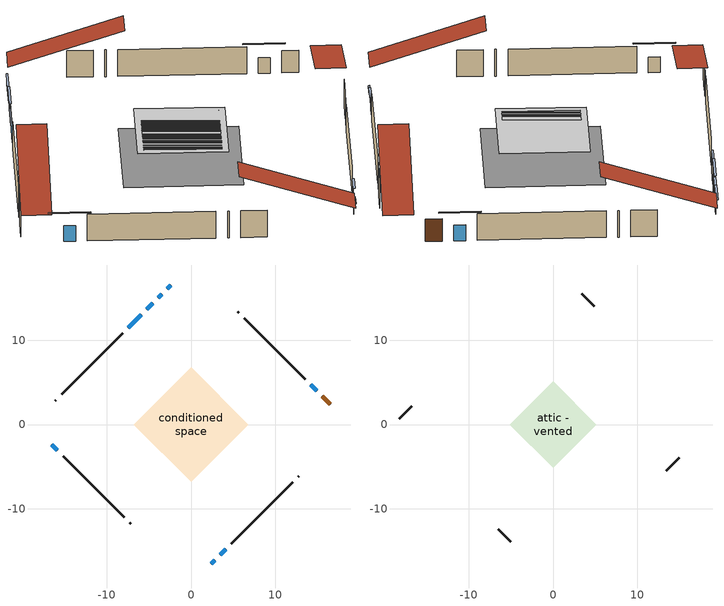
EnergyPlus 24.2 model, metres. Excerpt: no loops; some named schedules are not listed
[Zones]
conditioned space
 floor outside (Floor3 construction): -6.78,0 0,6.78 6.78,0 0,-6.78 z0.61
 wall outside (AdiabaticWallConstruction 1): 16.51,2.39 15.55,3.35 z0.61:2.64
 wall outside (AdiabaticWallConstruction): -2.39,16.51 -2.83,16.07 z0.61:1.53; 14.9,4 14.21,4.69 / -4.53,14.37 -5.22,13.68 / -5.87,13.03 -7.42,11.48 / 3.45,-15.45 4.13,-14.77 / -16.51,-2.39 -15.82,-3.08 z0.61:2.03; -3.48,15.42 -3.88,15.02 / 2.39,-16.51 2.79,-16.11 z0.61:1.43
 wall outside (Wall1 construction): 4.79,-14.11 12.05,-6.85 / -15.16,-3.73 -7.9,-11 / -8.08,10.82 -15.34,3.56 / 13.56,5.34 6.29,12.61 z0.61:3.05
 wall outside (Wall2 construction): 12.71,-6.19 12.79,-6.11 / -7.24,-11.66 -7.16,-11.74 / -16,2.9 -16.08,2.82 / 5.63,13.27 5.55,13.34 z0.61:3.05
 window (WindowConstruction 7): -2.39,16.5 -2.83,16.07 z0.61:1.52
 window (WindowConstruction): 14.9,4 14.21,4.69 z0.61:2.03
 window (WindowConstruction 1): -3.48,15.42 -3.88,15.02 z0.61:1.42
 window (WindowConstruction 2): -4.53,14.37 -5.22,13.68 z0.61:2.03
 window (WindowConstruction 3): -5.87,13.03 -7.42,11.48 z0.61:2.03
 window (WindowConstruction 4): 2.39,-16.5 2.79,-16.11 z0.61:1.42
 window (WindowConstruction 5): 3.45,-15.45 4.13,-14.77 z0.61:2.03
 window (WindowConstruction 6): -16.5,-2.39 -15.82,-3.08 z0.61:2.03
 door (Door): 16.5,2.39 15.55,3.35 z0.61:2.64
attic - vented
 floor to conditioned space (Floor1 construction Reversed): -5.15,0 0,5.15 5.15,0 0,-5.15 z3.05
 floor to conditioned space (Floor2 construction Reversed): -4.43,0 0,4.43 4.43,0 0,-4.43 z3.05
 wall outside (Wall3 construction): 13.44,-5.45 14.95,-3.95 / -6.51,-12.39 -5,-13.9 / -16.73,2.16 -18.24,0.66 / 4.9,14 3.39,15.51 z0.61:3.05
 roof outside (Roof1 construction): 1.74,-17.16,3.05 -4.86,-10.57,6.16 -6.59,-12.31,6.16 0,-18.9,3.05; -17.16,-1.74,3.05 -10.57,4.86,6.16 -12.31,6.59,6.16 -18.9,0,3.05; -1.74,17.16,3.05 4.86,10.57,6.16 6.59,12.31,6.16 0,18.9,3.05; 17.16,1.74,3.05 10.57,-4.86,6.16 12.31,-6.59,6.16 18.9,0,3.05
shading: -3.47,15.43 -1.75,17.15 -1.86,17.25 -3.58,15.53 z2.44; 13.35,5.55 15.76,3.14 15.86,3.25 13.46,5.65 z3.25; -4.52,14.38 -2.84,16.06 -2.94,16.17 -4.63,14.48 z2.33; -5.86,13.04 -3.89,15.01 -4,15.12 -5.97,13.14 z2.94; -7.63,11.27 -5.66,13.24 -5.77,13.34 -7.74,11.37 z2.33; 3,-15.9 2.18,-16.72 2.29,-16.82 3.11,-16 z1.72; 4.34,-14.56 3.23,-15.66 3.34,-15.77 4.45,-14.66 z2.33; -14.96,-3.94 -17.37,-1.53 -17.47,-1.64 -15.07,-4.05 z3.25
[Building]
Building 1: Terrain=Suburbs
[Site:Location]
Halifax Intl AP_NS: Latitude {deg}=44.88; Longitude {deg}=-63.51; Time Zone {hr}=-4; Elevation {m}=145; Keep Site Location Information=Yes
[Site:GroundTemperature:Shallow]
3.15511, 1.33576, 1.19006, 2.05344, 5.51939, 8.9692, 11.96, 13.8546, 14.0156, 12.4746, 9.56009, 6.2161
[Site:WaterMainsTemperature]
Calculation Method=Schedule; Temperature Schedule=mains temperature schedule
[Material] Roughness=Rough; Thermal Absorptance=0.9
Name | Thickness {m} | Conductivity {W/m-K} | Density {kg/m3} | Specific Heat {J/kg-K} | Solar Absorptance | Visible Absorptance
asphalt or fiberglass shingles | 0.00635 | 0.162714 | 1121.4 | 1465.45 | 0.4 | 0.4
ceiling loosefill ins | 0.169333 | 0.0480833 | 16.02 | 1046.75 | 0.7 | 0.7
ceiling stud and cavity | 0.1397 | 0.120941 | 65.682 | 1177.47 | 0.7 | 0.7
ceiling stud and cavity 1 | 0.1397 | 0.124744 | 65.682 | 1177.47 | 0.7 | 0.7
door material | 0.04445 | 0.053851 | 512.64 | 1214.23 | 0.7 | 0.7
floor covering | 0.0127 | 0.0433444 | 54.468 | 1339.84 | 0.6 | 0.6
floor rigid ins | 0.051816 | 0.029427 | 32.04 | 1214.23 | 0.7 | 0.7
floor stud and cavity | 0.1397 | 0.181054 | 92.3553 | 1139.71 | 0.7 | 0.7
furniture material conditioned space 1 | 0.1524 | 0.115458 | 640.8 | 1214.23 | 0.6 | 0.6
gypsum board | 0.0127 | 0.160291 | 801 | 837.4 | 0.6 | 0.6
osb sheathing 0.5 in. | 0.0127 | 0.115458 | 512.64 | 1214.23 | 0.7 | 0.7
osb sheathing 0.75 in. | 0.01905 | 0.115458 | 512.64 | 1214.23 | 0.7 | 0.7
wall rigid ins | 0.512978 | 0.029427 | 32.04 | 1214.23 | 0.7 | 0.7
wall stud and cavity | 0.1397 | 0.092254 | 139.0536 | 1170.24 | 0.7 | 0.7
wall stud and cavity 1 | 0.1397 | 0.344961 | 139.0536 | 1170.24 | 0.7 | 0.7
wall stud and cavity 2 | 0.0889 | 6.9971 | 50.32683 | 1063.81 | 0.6 | 0.6
wall stud and cavity 3 | 0.0889 | 0.380278 | 52.3479 | 1209.89 | 0.7 | 0.7
wall stud and cavity 4 | 0.0889 | 0.391764 | 83.0341 | 1211.67 | 0.7 | 0.7
wood siding | 0.0254 | 0.102417 | 544.68 | 1172.36 | 0.4 | 0.4
wood siding 1 | 0.00254 | 0.102417 | 544.68 | 1172.36 | 0.4 | 0.4
wood siding 2; wood siding 3 | 0.0254 | 0.102417 | 544.68 | 1172.36 | 0.7 | 0.7
[WindowMaterial:SimpleGlazingSystem]
Name | U-Factor {W/m2-K} | Solar Heat Gain Coefficient
WindowMaterial | 2.98152 | 0.56
WindowMaterial 1 | 3.05136 | 0.44
WindowMaterial 2 | 2.89181 | 0.69
WindowMaterial 3 | 3.0383 | 0.46
[Construction]
AdiabaticWallConstruction: wood siding 2, wall rigid ins, wall stud and cavity 3, gypsum board
AdiabaticWallConstruction 1: wood siding 3, wall rigid ins, wall stud and cavity 3, gypsum board
Door: door material
Floor1 construction Reversed: gypsum board, ceiling stud and cavity, ceiling loosefill ins
Floor2 construction Reversed: gypsum board, ceiling stud and cavity 1, ceiling loosefill ins
Floor3 construction: floor stud and cavity, floor rigid ins, osb sheathing 0.75 in., floor covering
furniture construction conditioned space 1: furniture material conditioned space 1
PartitionWallConstruction: gypsum board, wall stud and cavity 4, gypsum board
Roof1 construction: asphalt or fiberglass shingles
Wall1 construction: wood siding, osb sheathing 0.5 in., wall stud and cavity, gypsum board
Wall2 construction: wood siding, osb sheathing 0.5 in., wall stud and cavity 1, gypsum board
Wall3 construction: wood siding 1, wall stud and cavity 2
WindowConstruction; WindowConstruction 2; WindowConstruction 5; WindowConstruction 6: WindowMaterial
WindowConstruction 1; WindowConstruction 4: WindowMaterial 1
WindowConstruction 3: WindowMaterial 2
WindowConstruction 7: WindowMaterial 3
[Zone] Multiplier=1; Part of Total Floor Area=Yes
Name | Volume {m3}
attic - vented | 46.6373
conditioned space | 214.7
[Space]
Name | Zone | Volume {m3}
attic - vented 1 | attic - vented | 46.6373
conditioned space 1 | conditioned space | 214.7
[ZoneInfiltration:EffectiveLeakageArea]
infil attic - vented 1: Zone or Space=attic - vented 1; Schedule=Always On Discrete; Effective Air Leakage Area {cm2}=3301.61; Stack Coefficient=0.000385683; Wind Coefficient=1.32689e-05
[ZoneMixing]
whole house fan mix: Zone or Space=attic - vented; Schedule=Always On Continuous; Design Flow Rate Calculation Method=Flow/Zone; Design Flow Rate {m3/s}=0; Source Zone or Space=conditioned space
[InternalMass] Zone or ZoneList=conditioned space; Space or SpaceList=conditioned space 1
Name | Construction | Surface Area {m2}
furniture mass conditioned space 1 | furniture construction conditioned space 1 | 36.788
partition wall mass | PartitionWallConstruction | 92
[Lights]
interior lighting: Zone or ZoneList or Space or SpaceList=conditioned space 1; Schedule=interior lighting schedule; Design Level Calculation Method=LightingLevel; Lighting Level {W}=343.2; Return Air Fraction=0; Fraction Radiant=0.6; Fraction Visible=0.2; Fraction Replaceable=1
[People]
occupants: Zone or ZoneList or Space or SpaceList=conditioned space 1; Number of People Schedule=occupants schedule; Number of People Calculation Method=People; Number of People=3; Fraction Radiant=0.314171; Sensible Heat Fraction=0.56303; Activity Level Schedule=occupants activity schedule; Carbon Dioxide Generation Rate {m3/s-W}=0; Enable ASHRAE 55 Comfort Warnings=No; Mean Radiant Temperature Calculation Type=EnclosureAveraged
[ElectricEquipment] Zone or ZoneList or Space or SpaceList=conditioned space 1; Design Level Calculation Method=EquipmentLevel
Name | Schedule | Design Level {W} | Fraction Latent | Fraction Radiant | Fraction Lost
clothes dryer | clothes dryer schedule | 140.772 | 0.015 | 0.081 | 0.85
clothes washer | clothes washer schedule | 32.1985 | 0.03 | 0.162 | 0.7
cooking range | cooking range schedule | 215.147 | 0.08 | 0.432 | 0.2
dishwasher | dishwasher schedule | 66.8632 | 0.3 | 0.18 | 0.4
fridge | fridge schedule | 72.9452 | 0 | 0.6 | 0
mech vent bath fan 0 | mech vent bath fan 0 schedule | 50.2 | 0 | 0 | 1
mech vent house fan | mech vent house fan schedule | 20.0733 | 0 | 0 | 0.5
mech vent house fan cfis | mech vent house fan cfis schedule | 0 | 0 | 0 | 0
misc plug loads | misc plug loads schedule | 494.7 | 0.045 | 0.513 | 0.1
whole house fan | Always On Discrete | 0 | 0 | 0 | 1
[OtherEquipment] Zone or ZoneList or Space or SpaceList=conditioned space 1; Design Level Calculation Method=EquipmentLevel
Name | Fuel Type | Schedule | Design Level {W} | Fraction Latent | Fraction Radiant | Fraction Lost
clothes dryer 1 | Electricity | clothes dryer schedule | 0 | 0.015 | 0.081 | 0.85
cooking range 1 | Electricity | cooking range schedule | 0 | 0.08 | 0.432 | 0.2
general water use latent | None | general water use schedule | 62.594 | 1 | 0 | 0
general water use sensible | None | general water use schedule | -61.6891 | 0 | 0.6 | 0
mech vent house fan latent load | None | Always On Discrete | 0 | 1 | 0 | 0
mech vent house fan sensible load | None | Always On Discrete | 0 | 0 | 0 | 0
water heater energy adjustment1 | Electricity | Always On Discrete | 0.01 | 0 | 0 | 1
[ZoneInfiltration:DesignFlowRate] Zone or ZoneList or Space or SpaceList=conditioned space 1; Schedule=Always On Discrete; Design Flow Rate Calculation Method=Flow/Zone; Design Flow Rate {m3/s}=0
infil flow; natural vent flow; whole house fan flow
[ZoneControl:Thermostat]
conditioned space Thermostat: Zone or ZoneList=conditioned space; Control Type Schedule=conditioned space Thermostat Schedule; Control 1=conditioned space temperature setpoint; Temperature Difference Between Cutout And Setpoint {deltaC}=0
[ZoneHVAC:Baseboard:Convective:Electric]
electric baseboard: Availability Schedule=Always On Discrete; Heating Design Capacity {W}=5879.59; Efficiency=1
[Zone equipment]
conditioned space: electric baseboard
[Exterior:Lights]
exterior lighting: Schedule=exterior lighting schedule; Design Level {W}=75.6
[EnergyManagementSystem:GlobalVariable]
infil_program_Qfan
infil_program_Qinf
natural_vent_program_Qnv
natural_vent_program_Qwhf
[EnergyManagementSystem:Sensor]
Name | Output:Variable or Output:Meter Index Key | Output:Variable or Output:Meter
airflow_gain | infil flow | Infiltration Sensible Heat Gain Energy
airflow_gain_1 | natural vent flow | Infiltration Sensible Heat Gain Energy
airflow_gain_2 | whole house fan flow | Infiltration Sensible Heat Gain Energy
airflow_loss | infil flow | Infiltration Sensible Heat Loss Energy
airflow_loss_1 | natural vent flow | Infiltration Sensible Heat Loss Energy
airflow_loss_2 | whole house fan flow | Infiltration Sensible Heat Loss Energy
clg_load_cond |  | Cooling:EnergyTransfer:Zone:CONDITIONED SPACE
clg_sp_s; clg_sp_s_1 | cooling setpoint | Schedule Value
clothes_dryer_exhaust_0_sch_s | clothes dryer exhaust 0 schedule | Schedule Value
conditioned_space_clg_unmet_s | conditioned space | Zone Cooling Setpoint Not Met Time
conditioned_space_htg_unmet_s | conditioned space | Zone Heating Setpoint Not Met Time
cool_season | cooling season schedule | Schedule Value
fridge_tin_s; tin_s; tin_s_1 | conditioned space | Zone Mean Air Temperature
htg_load_cond |  | Heating:EnergyTransfer:Zone:CONDITIONED SPACE
htg_sp_s; htg_sp_s_1 | heating setpoint | Schedule Value
ig_ee_conv | clothes dryer | Electric Equipment Convective Heating Energy
ig_ee_conv_2 | cooking range | Electric Equipment Convective Heating Energy
ig_ee_conv_4 | fridge | Electric Equipment Convective Heating Energy
ig_ee_conv_5 | misc plug loads | Electric Equipment Convective Heating Energy
ig_ee_conv_6 | whole house fan | Electric Equipment Convective Heating Energy
ig_ee_rad | clothes dryer | Electric Equipment Radiant Heating Energy
ig_ee_rad_2 | cooking range | Electric Equipment Radiant Heating Energy
ig_ee_rad_4 | fridge | Electric Equipment Radiant Heating Energy
ig_ee_rad_5 | misc plug loads | Electric Equipment Radiant Heating Energy
ig_ee_rad_6 | whole house fan | Electric Equipment Radiant Heating Energy
ig_lgt_conv | interior lighting | Lights Convective Heating Energy
ig_lgt_rad | interior lighting | Lights Radiant Heating Energy
ig_lgt_vis | interior lighting | Lights Visible Radiation Heating Energy
ig_oe_conv | clothes dryer 1 | Other Equipment Convective Heating Energy
ig_oe_conv_1 | cooking range 1 | Other Equipment Convective Heating Energy
ig_oe_conv_2 | general water use latent | Other Equipment Convective Heating Energy
ig_oe_conv_3 | general water use sensible | Other Equipment Convective Heating Energy
ig_oe_conv_4 | water heater energy adjustment1 | Other Equipment Convective Heating Energy
ig_oe_rad | clothes dryer 1 | Other Equipment Radiant Heating Energy
ig_oe_rad_1 | cooking range 1 | Other Equipment Radiant Heating Energy
ig_oe_rad_2 | general water use latent | Other Equipment Radiant Heating Energy
ig_oe_rad_3 | general water use sensible | Other Equipment Radiant Heating Energy
ig_oe_rad_4 | water heater energy adjustment1 | Other Equipment Radiant Heating Energy
ig_ppl_conv | occupants | People Convective Heating Energy
ig_ppl_rad | occupants | People Radiant Heating Energy
im_conv | furniture mass conditioned space 1 | Surface Inside Face Convection Heat Gain Energy
im_conv_1 | partition wall mass | Surface Inside Face Convection Heat Gain Energy
im_ig | furniture mass conditioned space 1 | Surface Inside Face Internal Gains Radiation Heat Gain Energy
im_ig_1 | partition wall mass | Surface Inside Face Internal Gains Radiation Heat Gain Energy
im_lgt | furniture mass conditioned space 1 | Surface Inside Face Lights Radiation Heat Gain Energy
im_lgt_1 | partition wall mass | Surface Inside Face Lights Radiation Heat Gain Energy
im_sol | furniture mass conditioned space 1 | Surface Inside Face Solar Radiation Heat Gain Energy
im_sol_1 | partition wall mass | Surface Inside Face Solar Radiation Heat Gain Energy
im_surf | furniture mass conditioned space 1 | Surface Inside Face Net Surface Thermal Radiation Heat Gain Energy
im_surf_1 | partition wall mass | Surface Inside Face Net Surface Thermal Radiation Heat Gain Energy
mech_vent_bath_fan_0_sch_s | mech vent bath fan 0 schedule | Schedule Value
mv_conv | mech vent bath fan 0 | Electric Equipment Convective Heating Energy
mv_conv_1 | mech vent house fan | Electric Equipment Convective Heating Energy
mv_conv_2 | mech vent house fan cfis | Electric Equipment Convective Heating Energy
mv_conv_3 | mech vent house fan latent load | Other Equipment Convective Heating Energy
mv_conv_4 | mech vent house fan sensible load | Other Equipment Convective Heating Energy
mv_rad | mech vent bath fan 0 | Electric Equipment Radiant Heating Energy
mv_rad_1 | mech vent house fan | Electric Equipment Radiant Heating Energy
mv_rad_2 | mech vent house fan cfis | Electric Equipment Radiant Heating Energy
mv_rad_3 | mech vent house fan latent load | Other Equipment Radiant Heating Energy
mv_rad_4 | mech vent house fan sensible load | Other Equipment Radiant Heating Energy
natural_vent_s | natural vent schedule | Schedule Value
out_pb_s |  | Site Outdoor Air Barometric Pressure
out_wt_s |  | Site Outdoor Air Humidity Ratio
site_vw_s |  | Site Wind Speed
ss_back_out | Window1 | Surface Window Shortwave from Zone Back Out Window Heat Transfer Rate
ss_back_out_1 | Window2 | Surface Window Shortwave from Zone Back Out Window Heat Transfer Rate
ss_back_out_2 | Window3 | Surface Window Shortwave from Zone Back Out Window Heat Transfer Rate
ss_back_out_3 | Window4 | Surface Window Shortwave from Zone Back Out Window Heat Transfer Rate
ss_back_out_4 | Window5 | Surface Window Shortwave from Zone Back Out Window Heat Transfer Rate
ss_back_out_5 | Window6 | Surface Window Shortwave from Zone Back Out Window Heat Transfer Rate
ss_back_out_6 | Window7 | Surface Window Shortwave from Zone Back Out Window Heat Transfer Rate
ss_back_out_7 | Window8 | Surface Window Shortwave from Zone Back Out Window Heat Transfer Rate
ss_conv | Door1 | Surface Inside Face Convection Heat Gain Energy
ss_conv_1 | Window1 | Surface Inside Face Convection Heat Gain Energy
ss_conv_2 | Window2 | Surface Inside Face Convection Heat Gain Energy
ss_conv_3 | Window3 | Surface Inside Face Convection Heat Gain Energy
ss_conv_4 | Window4 | Surface Inside Face Convection Heat Gain Energy
ss_conv_5 | Window5 | Surface Inside Face Convection Heat Gain Energy
ss_conv_6 | Window6 | Surface Inside Face Convection Heat Gain Energy
ss_conv_7 | Window7 | Surface Inside Face Convection Heat Gain Energy
ss_conv_8 | Window8 | Surface Inside Face Convection Heat Gain Energy
ss_ig | Door1 | Surface Inside Face Internal Gains Radiation Heat Gain Energy
ss_ig_1 | Window1 | Surface Inside Face Internal Gains Radiation Heat Gain Energy
ss_ig_2 | Window2 | Surface Inside Face Internal Gains Radiation Heat Gain Energy
ss_ig_3 | Window3 | Surface Inside Face Internal Gains Radiation Heat Gain Energy
ss_ig_4 | Window4 | Surface Inside Face Internal Gains Radiation Heat Gain Energy
ss_ig_5 | Window5 | Surface Inside Face Internal Gains Radiation Heat Gain Energy
ss_ig_6 | Window6 | Surface Inside Face Internal Gains Radiation Heat Gain Energy
ss_ig_7 | Window7 | Surface Inside Face Internal Gains Radiation Heat Gain Energy
ss_ig_8 | Window8 | Surface Inside Face Internal Gains Radiation Heat Gain Energy
ss_lgt | Door1 | Surface Inside Face Lights Radiation Heat Gain Energy
ss_sol | Door1 | Surface Inside Face Solar Radiation Heat Gain Energy
ss_surf | Door1 | Surface Inside Face Net Surface Thermal Radiation Heat Gain Energy
ss_surf_1 | Window1 | Surface Inside Face Net Surface Thermal Radiation Heat Gain Energy
ss_surf_2 | Window2 | Surface Inside Face Net Surface Thermal Radiation Heat Gain Energy
ss_surf_3 | Window3 | Surface Inside Face Net Surface Thermal Radiation Heat Gain Energy
ss_surf_4 | Window4 | Surface Inside Face Net Surface Thermal Radiation Heat Gain Energy
ss_surf_5 | Window5 | Surface Inside Face Net Surface Thermal Radiation Heat Gain Energy
ss_surf_6 | Window6 | Surface Inside Face Net Surface Thermal Radiation Heat Gain Energy
ss_surf_7 | Window7 | Surface Inside Face Net Surface Thermal Radiation Heat Gain Energy
ss_surf_8 | Window8 | Surface Inside Face Net Surface Thermal Radiation Heat Gain Energy
ss_trans_in | Window1 | Surface Window Transmitted Solar Radiation Rate
ss_trans_in_1 | Window2 | Surface Window Transmitted Solar Radiation Rate
ss_trans_in_2 | Window3 | Surface Window Transmitted Solar Radiation Rate
ss_trans_in_3 | Window4 | Surface Window Transmitted Solar Radiation Rate
ss_trans_in_4 | Window5 | Surface Window Transmitted Solar Radiation Rate
ss_trans_in_5 | Window6 | Surface Window Transmitted Solar Radiation Rate
ss_trans_in_6 | Window7 | Surface Window Transmitted Solar Radiation Rate
ss_trans_in_7 | Window8 | Surface Window Transmitted Solar Radiation Rate
ss_trans_out | Window1 | Surface Inside Face Initial Transmitted Diffuse Transmitted Out Window Solar Radiation Rate
ss_trans_out_1 | Window2 | Surface Inside Face Initial Transmitted Diffuse Transmitted Out Window Solar Radiation Rate
ss_trans_out_2 | Window3 | Surface Inside Face Initial Transmitted Diffuse Transmitted Out Window Solar Radiation Rate
ss_trans_out_3 | Window4 | Surface Inside Face Initial Transmitted Diffuse Transmitted Out Window Solar Radiation Rate
ss_trans_out_4 | Window5 | Surface Inside Face Initial Transmitted Diffuse Transmitted Out Window Solar Radiation Rate
ss_trans_out_5 | Window6 | Surface Inside Face Initial Transmitted Diffuse Transmitted Out Window Solar Radiation Rate
ss_trans_out_6 | Window7 | Surface Inside Face Initial Transmitted Diffuse Transmitted Out Window Solar Radiation Rate
ss_trans_out_7 | Window8 | Surface Inside Face Initial Transmitted Diffuse Transmitted Out Window Solar Radiation Rate
s_conv | Floor1 | Surface Inside Face Convection Heat Gain Energy
s_conv_1 | Floor2 | Surface Inside Face Convection Heat Gain Energy
s_conv_10 | Wall2:45 | Surface Inside Face Convection Heat Gain Energy
s_conv_2 | Floor3 | Surface Inside Face Convection Heat Gain Energy
s_conv_3 | Wall1:135 | Surface Inside Face Convection Heat Gain Energy
s_conv_4 | Wall1:225 | Surface Inside Face Convection Heat Gain Energy
s_conv_5 | Wall1:315 | Surface Inside Face Convection Heat Gain Energy
s_conv_6 | Wall1:45 | Surface Inside Face Convection Heat Gain Energy
s_conv_7 | Wall2:135 | Surface Inside Face Convection Heat Gain Energy
s_conv_8 | Wall2:225 | Surface Inside Face Convection Heat Gain Energy
s_conv_9 | Wall2:315 | Surface Inside Face Convection Heat Gain Energy
s_ig | Floor1 | Surface Inside Face Internal Gains Radiation Heat Gain Energy
s_ig_1 | Floor2 | Surface Inside Face Internal Gains Radiation Heat Gain Energy
s_ig_10 | Wall2:45 | Surface Inside Face Internal Gains Radiation Heat Gain Energy
s_ig_2 | Floor3 | Surface Inside Face Internal Gains Radiation Heat Gain Energy
s_ig_3 | Wall1:135 | Surface Inside Face Internal Gains Radiation Heat Gain Energy
s_ig_4 | Wall1:225 | Surface Inside Face Internal Gains Radiation Heat Gain Energy
s_ig_5 | Wall1:315 | Surface Inside Face Internal Gains Radiation Heat Gain Energy
s_ig_6 | Wall1:45 | Surface Inside Face Internal Gains Radiation Heat Gain Energy
s_ig_7 | Wall2:135 | Surface Inside Face Internal Gains Radiation Heat Gain Energy
s_ig_8 | Wall2:225 | Surface Inside Face Internal Gains Radiation Heat Gain Energy
s_ig_9 | Wall2:315 | Surface Inside Face Internal Gains Radiation Heat Gain Energy
s_lgt | Floor1 | Surface Inside Face Lights Radiation Heat Gain Energy
s_lgt_1 | Floor2 | Surface Inside Face Lights Radiation Heat Gain Energy
s_lgt_10 | Wall2:45 | Surface Inside Face Lights Radiation Heat Gain Energy
s_lgt_2 | Floor3 | Surface Inside Face Lights Radiation Heat Gain Energy
s_lgt_3 | Wall1:135 | Surface Inside Face Lights Radiation Heat Gain Energy
s_lgt_4 | Wall1:225 | Surface Inside Face Lights Radiation Heat Gain Energy
s_lgt_5 | Wall1:315 | Surface Inside Face Lights Radiation Heat Gain Energy
s_lgt_6 | Wall1:45 | Surface Inside Face Lights Radiation Heat Gain Energy
s_lgt_7 | Wall2:135 | Surface Inside Face Lights Radiation Heat Gain Energy
s_lgt_8 | Wall2:225 | Surface Inside Face Lights Radiation Heat Gain Energy
s_lgt_9 | Wall2:315 | Surface Inside Face Lights Radiation Heat Gain Energy
s_sol | Floor1 | Surface Inside Face Solar Radiation Heat Gain Energy
s_sol_1 | Floor2 | Surface Inside Face Solar Radiation Heat Gain Energy
s_sol_10 | Wall2:45 | Surface Inside Face Solar Radiation Heat Gain Energy
s_sol_2 | Floor3 | Surface Inside Face Solar Radiation Heat Gain Energy
s_sol_3 | Wall1:135 | Surface Inside Face Solar Radiation Heat Gain Energy
s_sol_4 | Wall1:225 | Surface Inside Face Solar Radiation Heat Gain Energy
s_sol_5 | Wall1:315 | Surface Inside Face Solar Radiation Heat Gain Energy
s_sol_6 | Wall1:45 | Surface Inside Face Solar Radiation Heat Gain Energy
s_sol_7 | Wall2:135 | Surface Inside Face Solar Radiation Heat Gain Energy
s_sol_8 | Wall2:225 | Surface Inside Face Solar Radiation Heat Gain Energy
s_sol_9 | Wall2:315 | Surface Inside Face Solar Radiation Heat Gain Energy
s_surf | Floor1 | Surface Inside Face Net Surface Thermal Radiation Heat Gain Energy
s_surf_1 | Floor2 | Surface Inside Face Net Surface Thermal Radiation Heat Gain Energy
s_surf_10 | Wall2:45 | Surface Inside Face Net Surface Thermal Radiation Heat Gain Energy
s_surf_2 | Floor3 | Surface Inside Face Net Surface Thermal Radiation Heat Gain Energy
s_surf_3 | Wall1:135 | Surface Inside Face Net Surface Thermal Radiation Heat Gain Energy
s_surf_4 | Wall1:225 | Surface Inside Face Net Surface Thermal Radiation Heat Gain Energy
s_surf_5 | Wall1:315 | Surface Inside Face Net Surface Thermal Radiation Heat Gain Energy
s_surf_6 | Wall1:45 | Surface Inside Face Net Surface Thermal Radiation Heat Gain Energy
s_surf_7 | Wall2:135 | Surface Inside Face Net Surface Thermal Radiation Heat Gain Energy
s_surf_8 | Wall2:225 | Surface Inside Face Net Surface Thermal Radiation Heat Gain Energy
s_surf_9 | Wall2:315 | Surface Inside Face Net Surface Thermal Radiation Heat Gain Energy
tout_s | conditioned space | Zone Outdoor Air Drybulb Temperature
win_s | conditioned space | Zone Air Humidity Ratio
[EnergyManagementSystem:Actuator]
Name | Actuated Component Unique | Actuated Component Type | Actuated Component Control Type
fridge_schedule_act | fridge schedule | Schedule:Constant | Schedule Value
infil_flow_act | infil flow | Zone Infiltration | Air Exchange Flow Rate
mech_vent_house_fan_cfis_act | mech vent house fan cfis | ElectricEquipment | Electricity Rate
mech_vent_house_fan_latent_load_act | mech vent house fan latent load | OtherEquipment | Power Level
mech_vent_house_fan_sensible_load_act | mech vent house fan sensible load | OtherEquipment | Power Level
natural_vent_flow_act | natural vent flow | Zone Infiltration | Air Exchange Flow Rate
water_heater_ec_adj_act | water heater energy adjustment1 | OtherEquipment | Power Level
whole_house_fan_act | whole house fan | ElectricEquipment | Electricity Rate
whole_house_fan_flow_act | whole house fan flow | Zone Infiltration | Air Exchange Flow Rate
whole_house_fan_mix_act | whole house fan mix | ZoneMixing | Air Exchange Flow Rate
